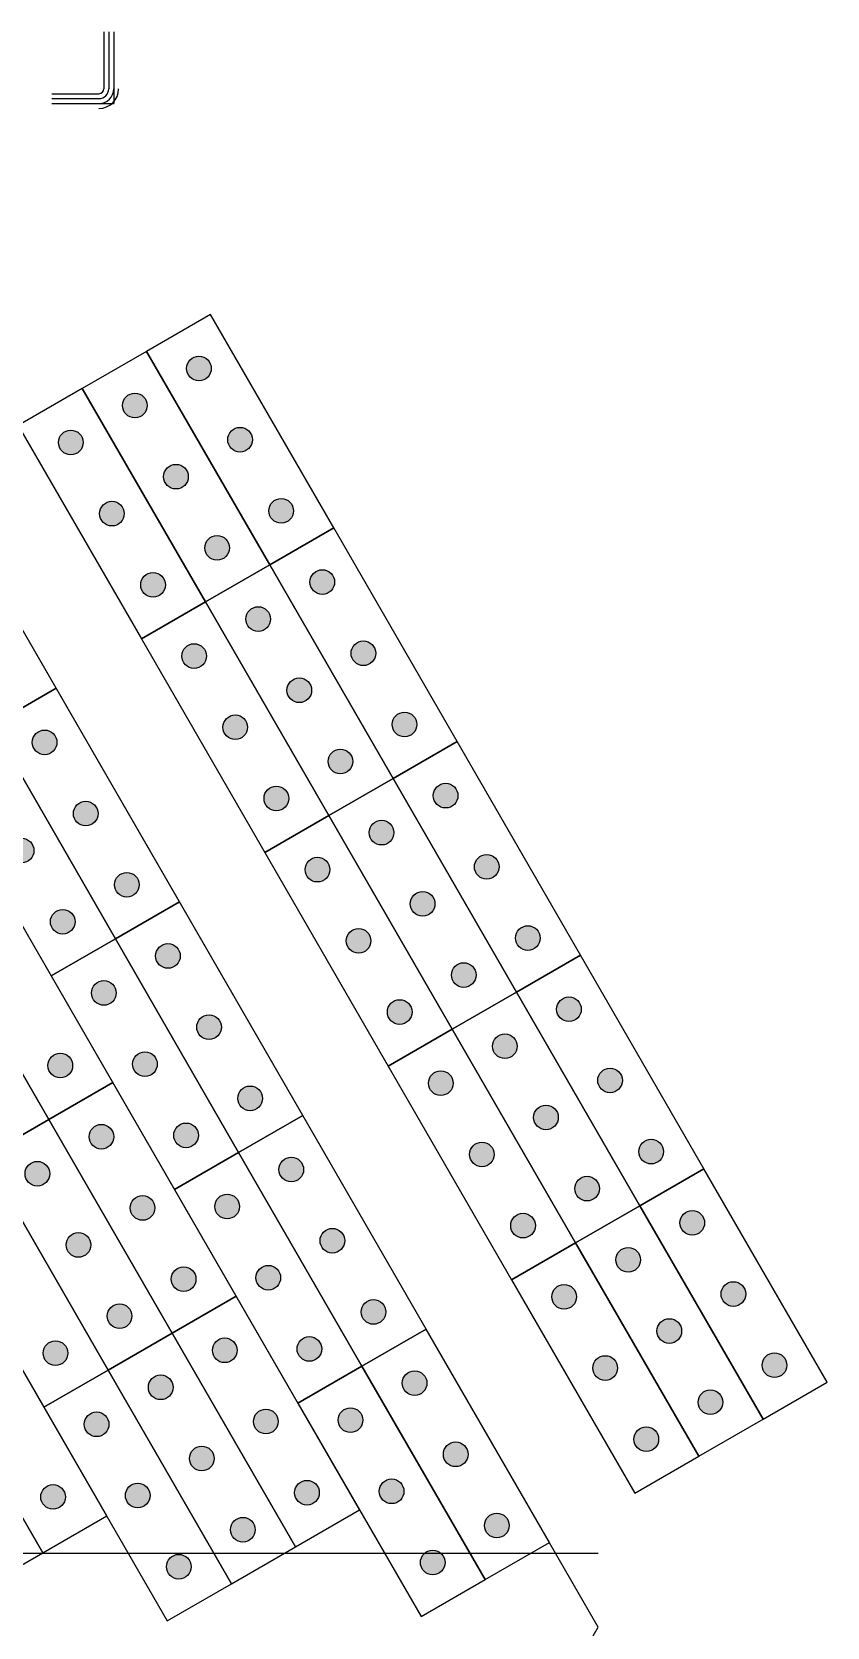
# Model space of a CAD drawing. Header units: millimetres. Extents: x 1388 to 8110, y -1425 to 5021.
# Drawn here: x 2894.8 to 3056, y 1276.3 to 1599.7 of the extents above; entities that cross this region are included whole.
import ezdxf

# ---------------------------------------------------------------- set-up
doc = ezdxf.new("R2010")
doc.units = ezdxf.units.MM

msp = doc.modelspace()

# ---------------------------------------------------------------- hatches: boundary and pattern name
at = {"true_color": 0xf1eb1f}
h = msp.add_hatch(color=2, dxfattribs=at)
h.dxf.hatch_style = 1
h.paths.add_polyline_path([(2931.14, 1531.457, 1), (2926.14, 1531.457, 1)])
h = msp.add_hatch(color=2, dxfattribs=at)
h.dxf.hatch_style = 1
h.paths.add_polyline_path([(2918.15, 1523.957, 1), (2913.15, 1523.957, 1)])
h = msp.add_hatch(color=2, dxfattribs=at)
h.dxf.hatch_style = 1
h.paths.add_polyline_path([(2905.159, 1516.457, 1), (2900.159, 1516.457, 1)])
h = msp.add_hatch(color=2, dxfattribs=at)
h.dxf.hatch_style = 1
h.paths.add_polyline_path([(2939.474, 1517.023, 1), (2934.474, 1517.023, 1)])
h = msp.add_hatch(color=2, dxfattribs=at)
h.dxf.hatch_style = 1
h.paths.add_polyline_path([(2926.483, 1509.523, 1), (2921.483, 1509.523, 1)])
h = msp.add_hatch(color=2, dxfattribs=at)
h.dxf.hatch_style = 1
h.paths.add_polyline_path([(2913.493, 1502.023, 1), (2908.493, 1502.023, 1)])
h = msp.add_hatch(color=2, dxfattribs=at)
h.dxf.hatch_style = 1
h.paths.add_polyline_path([(2947.807, 1502.589, 1), (2942.807, 1502.589, 1)])
h = msp.add_hatch(color=2, dxfattribs=at)
h.dxf.hatch_style = 1
h.paths.add_polyline_path([(2934.817, 1495.089, 1), (2929.817, 1495.089, 1)])
h = msp.add_hatch(color=2, dxfattribs=at)
h.dxf.hatch_style = 1
h.paths.add_polyline_path([(2921.826, 1487.589, 1), (2916.826, 1487.589, 1)])
h = msp.add_hatch(color=2, dxfattribs=at)
h.dxf.hatch_style = 1
h.paths.add_polyline_path([(2956.14, 1488.155, 1), (2951.14, 1488.155, 1)])
h = msp.add_hatch(color=2, dxfattribs=at)
h.dxf.hatch_style = 1
h.paths.add_polyline_path([(2943.15, 1480.655, 1), (2938.15, 1480.655, 1)])
h = msp.add_hatch(color=2, dxfattribs=at)
h.dxf.hatch_style = 1
h.paths.add_polyline_path([(2930.159, 1473.155, 1), (2925.159, 1473.155, 1)])
h = msp.add_hatch(color=2, dxfattribs=at)
h.dxf.hatch_style = 1
h.paths.add_polyline_path([(2964.474, 1473.722, 1), (2959.474, 1473.722, 1)])
h = msp.add_hatch(color=2, dxfattribs=at)
h.dxf.hatch_style = 1
h.paths.add_polyline_path([(2951.483, 1466.222, 1), (2946.483, 1466.222, 1)])
h = msp.add_hatch(color=2, dxfattribs=at)
h.dxf.hatch_style = 1
h.paths.add_polyline_path([(2972.807, 1459.288, 1), (2967.807, 1459.288, 1)])
h = msp.add_hatch(color=2, dxfattribs=at)
h.dxf.hatch_style = 1
h.paths.add_polyline_path([(2938.493, 1458.722, 1), (2933.493, 1458.722, 1)])
h = msp.add_hatch(color=2, dxfattribs=at)
h.dxf.hatch_style = 1
h.paths.add_polyline_path([(2899.849, 1455.655, 1), (2894.849, 1455.655, 1)])
h = msp.add_hatch(color=2, dxfattribs=at)
h.dxf.hatch_style = 1
h.paths.add_polyline_path([(2959.817, 1451.788, 1), (2954.817, 1451.788, 1)])
h = msp.add_hatch(color=2, dxfattribs=at)
h.dxf.hatch_style = 1
h.paths.add_polyline_path([(2946.826, 1444.288, 1), (2941.826, 1444.288, 1)])
h = msp.add_hatch(color=2, dxfattribs=at)
h.dxf.hatch_style = 1
h.paths.add_polyline_path([(2981.14, 1444.854, 1), (2976.14, 1444.854, 1)])
h = msp.add_hatch(color=2, dxfattribs=at)
h.dxf.hatch_style = 1
h.paths.add_polyline_path([(2908.182, 1441.222, 1), (2903.182, 1441.222, 1)])
h = msp.add_hatch(color=2, dxfattribs=at)
h.dxf.hatch_style = 1
h.paths.add_polyline_path([(2968.15, 1437.354, 1), (2963.15, 1437.354, 1)])
h = msp.add_hatch(color=2, dxfattribs=at)
h.dxf.hatch_style = 1
h.paths.add_polyline_path([(2895.192, 1433.722, 1), (2890.192, 1433.722, 1)])
h = msp.add_hatch(color=2, dxfattribs=at)
h.dxf.hatch_style = 1
h.paths.add_polyline_path([(2989.474, 1430.42, 1), (2984.474, 1430.42, 1)])
h = msp.add_hatch(color=2, dxfattribs=at)
h.dxf.hatch_style = 1
h.paths.add_polyline_path([(2955.159, 1429.854, 1), (2950.159, 1429.854, 1)])
h = msp.add_hatch(color=2, dxfattribs=at)
h.dxf.hatch_style = 1
h.paths.add_polyline_path([(2916.515, 1426.788, 1), (2911.515, 1426.788, 1)])
h = msp.add_hatch(color=2, dxfattribs=at)
h.dxf.hatch_style = 1
h.paths.add_polyline_path([(2976.483, 1422.92, 1), (2971.483, 1422.92, 1)])
h = msp.add_hatch(color=2, dxfattribs=at)
h.dxf.hatch_style = 1
h.paths.add_polyline_path([(2903.525, 1419.288, 1), (2898.525, 1419.288, 1)])
h = msp.add_hatch(color=2, dxfattribs=at)
h.dxf.hatch_style = 1
h.paths.add_polyline_path([(2963.493, 1415.42, 1), (2958.493, 1415.42, 1)])
h = msp.add_hatch(color=2, dxfattribs=at)
h.dxf.hatch_style = 1
h.paths.add_polyline_path([(2997.807, 1415.987, 1), (2992.807, 1415.987, 1)])
h = msp.add_hatch(color=2, dxfattribs=at)
h.dxf.hatch_style = 1
h.paths.add_polyline_path([(2924.849, 1412.354, 1), (2919.849, 1412.354, 1)])
h = msp.add_hatch(color=2, dxfattribs=at)
h.dxf.hatch_style = 1
h.paths.add_polyline_path([(2984.817, 1408.487, 1), (2979.817, 1408.487, 1)])
h = msp.add_hatch(color=2, dxfattribs=at)
h.dxf.hatch_style = 1
h.paths.add_polyline_path([(2911.858, 1404.854, 1), (2906.858, 1404.854, 1)])
h = msp.add_hatch(color=2, dxfattribs=at)
h.dxf.hatch_style = 1
h.paths.add_polyline_path([(3006.14, 1401.553, 1), (3001.14, 1401.553, 1)])
h = msp.add_hatch(color=2, dxfattribs=at)
h.dxf.hatch_style = 1
h.paths.add_polyline_path([(2933.182, 1397.92, 1), (2928.182, 1397.92, 1)])
h = msp.add_hatch(color=2, dxfattribs=at)
h.dxf.hatch_style = 1
h.paths.add_polyline_path([(2971.826, 1400.987, 1), (2966.826, 1400.987, 1)])
h = msp.add_hatch(color=2, dxfattribs=at)
h.dxf.hatch_style = 1
h.paths.add_polyline_path([(2993.15, 1394.053, 1), (2988.15, 1394.053, 1)])
h = msp.add_hatch(color=2, dxfattribs=at)
h.dxf.hatch_style = 1
h.paths.add_polyline_path([(2903.034, 1390.137, 1), (2898.034, 1390.137, 1)])
h = msp.add_hatch(color=2, dxfattribs=at)
h.dxf.hatch_style = 1
h.paths.add_polyline_path([(2920.192, 1390.42, 1), (2915.192, 1390.42, 1)])
h = msp.add_hatch(color=2, dxfattribs=at)
h.dxf.hatch_style = 1
h.paths.add_polyline_path([(2980.159, 1386.553, 1), (2975.159, 1386.553, 1)])
h = msp.add_hatch(color=2, dxfattribs=at)
h.dxf.hatch_style = 1
h.paths.add_polyline_path([(3014.474, 1387.119, 1), (3009.474, 1387.119, 1)])
h = msp.add_hatch(color=2, dxfattribs=at)
h.dxf.hatch_style = 1
h.paths.add_polyline_path([(2941.515, 1383.487, 1), (2936.515, 1383.487, 1)])
h = msp.add_hatch(color=2, dxfattribs=at)
h.dxf.hatch_style = 1
h.paths.add_polyline_path([(3001.483, 1379.619, 1), (2996.483, 1379.619, 1)])
h = msp.add_hatch(color=2, dxfattribs=at)
h.dxf.hatch_style = 1
h.paths.add_polyline_path([(2911.368, 1375.704, 1), (2906.368, 1375.704, 1)])
h = msp.add_hatch(color=2, dxfattribs=at)
h.dxf.hatch_style = 1
h.paths.add_polyline_path([(2928.525, 1375.987, 1), (2923.525, 1375.987, 1)])
h = msp.add_hatch(color=2, dxfattribs=at)
h.dxf.hatch_style = 1
h.paths.add_polyline_path([(2988.493, 1372.119, 1), (2983.493, 1372.119, 1)])
h = msp.add_hatch(color=2, dxfattribs=at)
h.dxf.hatch_style = 1
h.paths.add_polyline_path([(3022.807, 1372.685, 1), (3017.807, 1372.685, 1)])
h = msp.add_hatch(color=2, dxfattribs=at)
h.dxf.hatch_style = 1
h.paths.add_polyline_path([(2949.849, 1369.053, 1), (2944.849, 1369.053, 1)])
h = msp.add_hatch(color=2, dxfattribs=at)
h.dxf.hatch_style = 1
h.paths.add_polyline_path([(2898.377, 1368.204, 1), (2893.377, 1368.204, 1)])
h = msp.add_hatch(color=2, dxfattribs=at)
h.dxf.hatch_style = 1
h.paths.add_polyline_path([(3009.817, 1365.185, 1), (3004.817, 1365.185, 1)])
h = msp.add_hatch(color=2, dxfattribs=at)
h.dxf.hatch_style = 1
h.paths.add_polyline_path([(2919.701, 1361.27, 1), (2914.701, 1361.27, 1)])
h = msp.add_hatch(color=2, dxfattribs=at)
h.dxf.hatch_style = 1
h.paths.add_polyline_path([(2936.858, 1361.553, 1), (2931.858, 1361.553, 1)])
h = msp.add_hatch(color=2, dxfattribs=at)
h.dxf.hatch_style = 1
h.paths.add_polyline_path([(2996.826, 1357.685, 1), (2991.826, 1357.685, 1)])
h = msp.add_hatch(color=2, dxfattribs=at)
h.dxf.hatch_style = 1
h.paths.add_polyline_path([(3031.14, 1358.252, 1), (3026.14, 1358.252, 1)])
h = msp.add_hatch(color=2, dxfattribs=at)
h.dxf.hatch_style = 1
h.paths.add_polyline_path([(2906.711, 1353.77, 1), (2901.711, 1353.77, 1)])
h = msp.add_hatch(color=2, dxfattribs=at)
h.dxf.hatch_style = 1
h.paths.add_polyline_path([(2958.182, 1354.619, 1), (2953.182, 1354.619, 1)])
h = msp.add_hatch(color=2, dxfattribs=at)
h.dxf.hatch_style = 1
h.paths.add_polyline_path([(3018.15, 1350.752, 1), (3013.15, 1350.752, 1)])
h = msp.add_hatch(color=2, dxfattribs=at)
h.dxf.hatch_style = 1
h.paths.add_polyline_path([(2928.034, 1346.836, 1), (2923.034, 1346.836, 1)])
h = msp.add_hatch(color=2, dxfattribs=at)
h.dxf.hatch_style = 1
h.paths.add_polyline_path([(2945.192, 1347.119, 1), (2940.192, 1347.119, 1)])
h = msp.add_hatch(color=2, dxfattribs=at)
h.dxf.hatch_style = 1
h.paths.add_polyline_path([(3005.159, 1343.252, 1), (3000.159, 1343.252, 1)])
h = msp.add_hatch(color=2, dxfattribs=at)
h.dxf.hatch_style = 1
h.paths.add_polyline_path([(3039.474, 1343.818, 1), (3034.474, 1343.818, 1)])
h = msp.add_hatch(color=2, dxfattribs=at)
h.dxf.hatch_style = 1
h.paths.add_polyline_path([(2966.515, 1340.185, 1), (2961.515, 1340.185, 1)])
h = msp.add_hatch(color=2, dxfattribs=at)
h.dxf.hatch_style = 1
h.paths.add_polyline_path([(2915.044, 1339.336, 1), (2910.044, 1339.336, 1)])
h = msp.add_hatch(color=2, dxfattribs=at)
h.dxf.hatch_style = 1
h.paths.add_polyline_path([(3026.483, 1336.318, 1), (3021.483, 1336.318, 1)])
h = msp.add_hatch(color=2, dxfattribs=at)
h.dxf.hatch_style = 1
h.paths.add_polyline_path([(2902.054, 1331.836, 1), (2897.054, 1331.836, 1)])
h = msp.add_hatch(color=2, dxfattribs=at)
h.dxf.hatch_style = 1
h.paths.add_polyline_path([(2936.368, 1332.402, 1), (2931.368, 1332.402, 1)])
h = msp.add_hatch(color=2, dxfattribs=at)
h.dxf.hatch_style = 1
h.paths.add_polyline_path([(2953.525, 1332.685, 1), (2948.525, 1332.685, 1)])
h = msp.add_hatch(color=2, dxfattribs=at)
h.dxf.hatch_style = 1
h.paths.add_polyline_path([(3013.493, 1328.818, 1), (3008.493, 1328.818, 1)])
h = msp.add_hatch(color=2, dxfattribs=at)
h.dxf.hatch_style = 1
h.paths.add_polyline_path([(3047.807, 1329.384, 1), (3042.807, 1329.384, 1)])
h = msp.add_hatch(color=2, dxfattribs=at)
h.dxf.hatch_style = 1
h.paths.add_polyline_path([(2923.377, 1324.902, 1), (2918.377, 1324.902, 1)])
h = msp.add_hatch(color=2, dxfattribs=at)
h.dxf.hatch_style = 1
h.paths.add_polyline_path([(2974.849, 1325.752, 1), (2969.849, 1325.752, 1)])
h = msp.add_hatch(color=2, dxfattribs=at)
h.dxf.hatch_style = 1
h.paths.add_polyline_path([(3034.817, 1321.884, 1), (3029.817, 1321.884, 1)])
h = msp.add_hatch(color=2, dxfattribs=at)
h.dxf.hatch_style = 1
h.paths.add_polyline_path([(2910.387, 1317.402, 1), (2905.387, 1317.402, 1)])
h = msp.add_hatch(color=2, dxfattribs=at)
h.dxf.hatch_style = 1
h.paths.add_polyline_path([(2944.701, 1317.969, 1), (2939.701, 1317.969, 1)])
h = msp.add_hatch(color=2, dxfattribs=at)
h.dxf.hatch_style = 1
h.paths.add_polyline_path([(2961.858, 1318.252, 1), (2956.858, 1318.252, 1)])
h = msp.add_hatch(color=2, dxfattribs=at)
h.dxf.hatch_style = 1
h.paths.add_polyline_path([(3021.826, 1314.384, 1), (3016.826, 1314.384, 1)])
h = msp.add_hatch(color=2, dxfattribs=at)
h.dxf.hatch_style = 1
h.paths.add_polyline_path([(2983.182, 1311.318, 1), (2978.182, 1311.318, 1)])
h = msp.add_hatch(color=2, dxfattribs=at)
h.dxf.hatch_style = 1
h.paths.add_polyline_path([(2931.711, 1310.469, 1), (2926.711, 1310.469, 1)])
h = msp.add_hatch(color=2, dxfattribs=at)
h.dxf.hatch_style = 1
h.paths.add_polyline_path([(2901.563, 1302.685, 1), (2896.563, 1302.685, 1)])
h = msp.add_hatch(color=2, dxfattribs=at)
h.dxf.hatch_style = 1
h.paths.add_polyline_path([(2918.72, 1302.969, 1), (2913.72, 1302.969, 1)])
h = msp.add_hatch(color=2, dxfattribs=at)
h.dxf.hatch_style = 1
h.paths.add_polyline_path([(2953.034, 1303.535, 1), (2948.034, 1303.535, 1)])
h = msp.add_hatch(color=2, dxfattribs=at)
h.dxf.hatch_style = 1
h.paths.add_polyline_path([(2970.192, 1303.818, 1), (2965.192, 1303.818, 1)])
h = msp.add_hatch(color=2, dxfattribs=at)
h.dxf.hatch_style = 1
h.paths.add_polyline_path([(2940.044, 1296.035, 1), (2935.044, 1296.035, 1)])
h = msp.add_hatch(color=2, dxfattribs=at)
h.dxf.hatch_style = 1
h.paths.add_polyline_path([(2991.515, 1296.884, 1), (2986.515, 1296.884, 1)])
h = msp.add_hatch(color=2, dxfattribs=at)
h.dxf.hatch_style = 1
h.paths.add_polyline_path([(2927.054, 1288.535, 1), (2922.054, 1288.535, 1)])
h = msp.add_hatch(color=2, dxfattribs=at)
h.dxf.hatch_style = 1
h.paths.add_polyline_path([(2978.525, 1289.384, 1), (2973.525, 1289.384, 1)])

# ---------------------------------------------------------------- linework, layer by layer
for p, q in [((2909.356, 1599.692), (2909.356, 1588.169)), ((2910.356, 1599.692), (2910.356, 1588.169)), ((2911.356, 1599.692), (2911.356, 1585.169)), ((2898.833, 1587.169), (2908.356, 1587.169)), ((2898.833, 1586.169), (2908.356, 1586.169)), ((2898.833, 1585.169), (2911.356, 1585.169)), ((2836.374, 1291.267), (3009.579, 1291.267))]:
    msp.add_line(p, q)
for points in [[(2955.969, 1499.122), (2930.969, 1542.424), (2917.978, 1534.924), (2942.978, 1491.622)], [(2942.978, 1491.622), (2917.978, 1534.924), (2904.988, 1527.424), (2929.988, 1484.122)], [(2929.988, 1484.122), (2904.988, 1527.424), (2891.998, 1519.924), (2916.998, 1476.622)], [(2576.566, 1526.267), (2432.229, 1276.267), (2576.566, 1026.267), (2865.241, 1026.267), (3009.579, 1276.267), (2865.241, 1526.267)], [(2899.677, 1466.622), (2874.677, 1509.924), (2861.687, 1502.424), (2886.687, 1459.122)], [(2980.969, 1455.821), (2955.969, 1499.122), (2942.978, 1491.622), (2967.978, 1448.321)], [(2967.978, 1448.321), (2942.978, 1491.622), (2929.988, 1484.122), (2954.988, 1440.821)], [(2954.988, 1440.821), (2929.988, 1484.122), (2916.998, 1476.622), (2941.998, 1433.321)], [(2924.677, 1423.321), (2899.677, 1466.622), (2886.687, 1459.122), (2911.687, 1415.821)], [(2911.687, 1415.821), (2886.687, 1459.122), (2873.696, 1451.622), (2898.696, 1408.321)], [(3005.969, 1412.52), (2980.969, 1455.821), (2967.978, 1448.321), (2992.978, 1405.02)], [(2992.978, 1405.02), (2967.978, 1448.321), (2954.988, 1440.821), (2979.988, 1397.52)], [(2979.988, 1397.52), (2954.988, 1440.821), (2941.998, 1433.321), (2966.998, 1390.02)], [(2911.196, 1386.67), (2886.196, 1429.972), (2873.206, 1422.472), (2898.206, 1379.17)], [(2949.677, 1380.02), (2924.677, 1423.321), (2911.687, 1415.821), (2936.687, 1372.52)], [(2898.206, 1379.17), (2873.206, 1422.472), (2860.216, 1414.972), (2885.216, 1371.67)], [(2936.687, 1372.52), (2911.687, 1415.821), (2898.696, 1408.321), (2923.696, 1365.02)], [(3030.969, 1369.219), (3005.969, 1412.52), (2992.978, 1405.02), (3017.978, 1361.719)], [(3017.978, 1361.719), (2992.978, 1405.02), (2979.988, 1397.52), (3004.988, 1354.219)], [(3004.988, 1354.219), (2979.988, 1397.52), (2966.998, 1390.02), (2991.998, 1346.719)], [(2936.196, 1343.369), (2911.196, 1386.67), (2898.206, 1379.17), (2923.206, 1335.869)], [(2923.206, 1335.869), (2898.206, 1379.17), (2885.216, 1371.67), (2910.216, 1328.369)], [(2974.677, 1336.719), (2949.677, 1380.02), (2936.687, 1372.52), (2961.687, 1329.219)], [(2910.216, 1328.369), (2885.216, 1371.67), (2872.225, 1364.17), (2897.225, 1320.869)], [(2961.687, 1329.219), (2936.687, 1372.52), (2923.696, 1365.02), (2948.696, 1321.719)], [(3055.969, 1325.917), (3030.969, 1369.219), (3017.978, 1361.719), (3042.978, 1318.417)], [(3042.978, 1318.417), (3017.978, 1361.719), (3004.988, 1354.219), (3029.988, 1310.917)], [(3029.988, 1310.917), (3004.988, 1354.219), (2991.998, 1346.719), (3016.998, 1303.417)], [(2961.196, 1300.068), (2936.196, 1343.369), (2923.206, 1335.869), (2948.206, 1292.568)], [(2909.958, 1298.815), (2884.958, 1342.116), (2871.968, 1334.616), (2896.968, 1291.315)], [(2948.206, 1292.568), (2923.206, 1335.869), (2910.216, 1328.369), (2935.216, 1285.068)], [(2999.677, 1293.417), (2974.677, 1336.719), (2961.687, 1329.219), (2986.687, 1285.917)], [(2896.968, 1291.315), (2871.968, 1334.616), (2858.977, 1327.116), (2883.977, 1283.815)], [(2986.687, 1285.917), (2961.687, 1329.219), (2948.696, 1321.719), (2973.696, 1278.417)], [(2935.216, 1285.068), (2910.216, 1328.369), (2897.225, 1320.869), (2922.225, 1277.568)]]:
    msp.add_lwpolyline(points, close=True)
at = {"color": 2, "true_color": 0xf1eb1f}
for centre in [(2928.64, 1531.457), (2915.65, 1523.957), (2902.659, 1516.457), (2936.974, 1517.023), (2923.983, 1509.523), (2910.993, 1502.023), (2945.307, 1502.589), (2932.317, 1495.089), (2919.326, 1487.589), (2953.64, 1488.155), (2940.65, 1480.655), (2927.659, 1473.155), (2961.974, 1473.722), (2948.983, 1466.222), (2970.307, 1459.288), (2935.993, 1458.722), (2897.349, 1455.655), (2957.317, 1451.788), (2944.326, 1444.288), (2978.64, 1444.854), (2905.682, 1441.222), (2965.65, 1437.354), (2892.692, 1433.722), (2986.974, 1430.42), (2952.659, 1429.854), (2914.015, 1426.788), (2973.983, 1422.92), (2901.025, 1419.288), (2960.993, 1415.42), (2995.307, 1415.987), (2922.349, 1412.354), (2982.317, 1408.487), (2909.358, 1404.854), (3003.64, 1401.553), (2930.682, 1397.92), (2969.326, 1400.987), (2990.65, 1394.053), (2900.534, 1390.137), (2917.692, 1390.42), (2977.659, 1386.553), (3011.974, 1387.119), (2939.015, 1383.487), (2998.983, 1379.619), (2908.868, 1375.704), (2926.025, 1375.987), (2985.993, 1372.119), (3020.307, 1372.685), (2947.349, 1369.053), (2895.877, 1368.204), (3007.317, 1365.185), (2917.201, 1361.27), (2934.358, 1361.553), (2994.326, 1357.685), (3028.64, 1358.252), (2904.211, 1353.77), (2955.682, 1354.619), (3015.65, 1350.752), (2925.534, 1346.836), (2942.692, 1347.119), (3002.659, 1343.252), (3036.974, 1343.818), (2964.015, 1340.185), (2912.544, 1339.336), (3023.983, 1336.318), (2899.554, 1331.836), (2933.868, 1332.402), (2951.025, 1332.685), (3010.993, 1328.818), (3045.307, 1329.384), (2920.877, 1324.902), (2972.349, 1325.752), (3032.317, 1321.884), (2907.887, 1317.402), (2942.201, 1317.969), (2959.358, 1318.252), (3019.326, 1314.384), (2980.682, 1311.318), (2929.211, 1310.469), (2899.063, 1302.685), (2916.22, 1302.969), (2950.534, 1303.535), (2967.692, 1303.818), (2937.544, 1296.035), (2989.015, 1296.884), (2924.554, 1288.535), (2976.025, 1289.384)]:
    msp.add_circle(centre, 2.5, dxfattribs=at)
for radius in [1, 3, 2, 4]:
    msp.add_arc((2908.356, 1588.169), radius, 270, 0)

doc.saveas('drawing.dxf')
